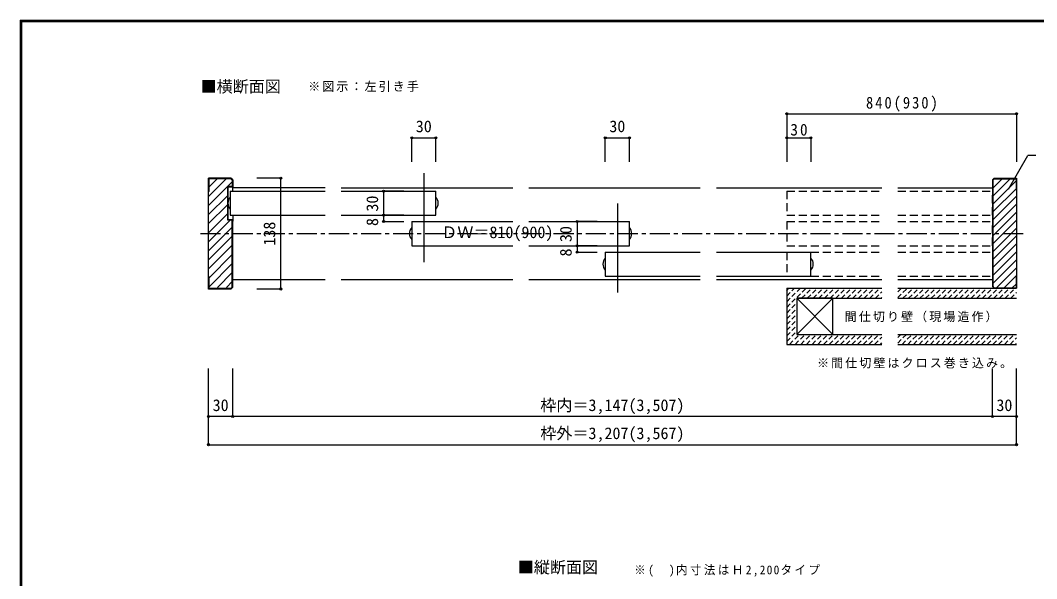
# Model space of a CAD drawing. Units: millimetres, scale not verified. Extents: x -973 to 977, y -718 to 696.
# Drawn here: x -973 to 293, y 0 to 696 of the extents above; entities that cross this region are included whole.
import ezdxf
from ezdxf.enums import TextEntityAlignment as Align

# ---------------------------------------------------------------- set-up
doc = ezdxf.new("R2010")
doc.units = ezdxf.units.MM
doc.header["$LTSCALE"] = 5
doc.header["$PDMODE"] = 32
doc.header["$PDSIZE"] = 2.5
for name, pattern in [('CHAIN1', [8, 5, -1, 1, -1]), ('DASHED1', [1.8, 1.2, -0.6]), ('DASHED2', [3, 2, -1])]:
    doc.linetypes.add(name, pattern=pattern)
for name, color, linetype in [('0-1_通り芯', 4, 'CHAIN1'), ('0-2_柱', 7, 'Continuous'), ('0-3_仕上げ', 2, 'Continuous'), ('0-4_枠', 3, 'Continuous'), ('0-6_扉', 6, 'Continuous'), ('0-7_金物', 3, 'Continuous'), ('0-A_文字', 7, 'Continuous'), ('0-B_寸法', 7, 'Continuous'), ('0-C_ハッチ', 4, 'DASHED1'), ('F-1_枠', 6, 'Continuous')]:
    doc.layers.add(name, color=color, linetype=linetype)
doc.styles.add('ＭＳ ゴシック', font='')
doc.styles.get('ＭＳ ゴシック').set_extended_font_data('MS Gothic')

msp = doc.modelspace()

# ---------------------------------------------------------------- linework, layer by layer
at = {"layer": '0-1_通り芯'}
msp.add_line((-748.667, 430), (278.178, 430), dxfattribs=at)
at = {"layer": '0-2_柱'}
for p, q in [((39.467, 349.5), (-5.533, 304.5)), ((-5.533, 349.5), (39.467, 304.5))]:
    msp.add_line(p, q, dxfattribs=at)
msp.add_lwpolyline([(-5.533, 304.5), (39.467, 304.5), (39.467, 349.5), (-5.533, 349.5)], close=True, dxfattribs=at)
at = {"layer": '0-3_仕上げ'}
for p, q in [((-18.033, 362), (-18.033, 292)), ((-18.033, 362), (100.386, 362)), ((120.386, 362), (268.178, 362)), ((-5.533, 349.5), (-5.533, 304.5)), ((-5.533, 349.5), (100.386, 349.5)), ((120.386, 349.5), (268.178, 349.5)), ((-5.533, 304.5), (100.386, 304.5)), ((120.386, 304.5), (268.178, 304.5)), ((-18.033, 292), (100.386, 292)), ((120.386, 292), (268.178, 292))]:
    msp.add_line(p, q, dxfattribs=at)
at = {"layer": '0-4_枠'}
for p, q in [((-710.789, 499), (-738.667, 499)), ((-738.667, 361), (-738.667, 499)), ((-738.167, 482.5), (-738.167, 498.5)), ((-710.996, 498.5), (-738.167, 498.5)), ((-709.167, 496.671), (-710.996, 498.5)), ((-708.667, 496.879), (-710.789, 499)), ((-709.167, 496.671), (-709.167, 489)), ((-708.667, 496.879), (-708.667, 488.5)), ((238.178, 496.879), (240.299, 499)), ((238.178, 496.879), (238.178, 364.121)), ((238.678, 496.671), (238.678, 364.328)), ((240.299, 499), (268.178, 499)), ((268.178, 499), (268.178, 362)), ((-738.167, 482.5), (-738.667, 482.5)), ((-715.167, 489), (-715.167, 447)), ((-715.167, 489), (-709.167, 489)), ((-714.667, 488.5), (-708.667, 488.5)), ((-714.667, 488.5), (-714.667, 447.5)), ((-715.167, 447), (-709.167, 447)), ((-714.667, 447.5), (-708.667, 447.5)), ((-709.167, 363.328), (-709.167, 447)), ((-708.667, 363.121), (-708.667, 447.5)), ((267.678, 377), (268.178, 377)), ((267.678, 377), (267.678, 362.5)), ((-710.789, 361), (-738.667, 361)), ((-710.996, 361.5), (-738.167, 361.5)), ((-710.996, 361.5), (-709.167, 363.328)), ((-710.789, 361), (-708.667, 363.121)), ((240.299, 362), (238.178, 364.121)), ((240.506, 362.5), (238.678, 364.328)), ((240.299, 362), (268.178, 362)), ((240.506, 362.5), (267.678, 362.5))]:
    msp.add_line(p, q, dxfattribs=at)
for points in [[(238.678, 496.671), (240.507, 498.5), (267.678, 498.5)], [(267.678, 498.5), (267.678, 484), (268.178, 484)], [(-738.167, 361.5), (-738.167, 376), (-738.667, 376)]]:
    msp.add_lwpolyline(points, dxfattribs=at)
at = {"layer": '0-6_扉', "color": 3}
for p, q in [((-470.331, 505.5), (-470.331, 394.513)), ((-228.994, 467.5), (-228.994, 356.513))]:
    msp.add_line(p, q, dxfattribs=at)
at = {"layer": '0-6_扉'}
for p, q in [((-711.667, 483), (-593.499, 483)), ((-711.667, 483), (-711.667, 453)), ((-573.499, 483), (-455.456, 483)), ((-455.456, 453), (-455.456, 483)), ((-711.667, 453), (-593.499, 453)), ((-573.499, 453), (-455.456, 453)), ((-485.456, 445), (-359.662, 445)), ((-485.456, 445), (-485.456, 415)), ((-339.662, 445), (-214.245, 445)), ((-214.245, 415), (-214.245, 445)), ((-485.456, 415), (-359.662, 415)), ((-339.662, 415), (-214.245, 415)), ((-244.245, 407), (-125.825, 407)), ((-244.245, 407), (-244.245, 377)), ((-105.825, 407), (11.967, 407)), ((-244.245, 377), (-125.825, 377))]:
    msp.add_line(p, q, dxfattribs=at)
at = {"layer": '0-6_扉', "color": 2, "linetype": 'DASHED2'}
for p, q in [((-18.033, 483), (-18.033, 453)), ((-18.033, 483), (100.386, 483)), ((120.386, 483), (238.178, 483)), ((238.178, 453), (238.178, 483)), ((-18.033, 453), (100.386, 453)), ((-18.033, 445), (-18.033, 415)), ((-18.033, 445), (100.386, 445)), ((120.386, 453), (238.178, 453)), ((120.386, 445), (238.178, 445)), ((238.178, 415), (238.178, 445)), ((-18.033, 415), (100.386, 415)), ((-18.033, 407), (-18.033, 377)), ((-18.033, 407), (100.386, 407)), ((120.386, 415), (238.178, 415)), ((120.386, 407), (238.178, 407)), ((238.178, 407), (238.178, 377)), ((-18.033, 377), (100.386, 377)), ((120.386, 377), (238.178, 377))]:
    msp.add_line(p, q, dxfattribs=at)
at = {"layer": '0-6_扉'}
msp.add_lwpolyline([(-105.825, 377), (11.967, 377), (11.967, 407)], dxfattribs=at)
at = {"layer": '0-7_金物', "color": 4}
for p, q in [((-593.499, 487), (-708.667, 487)), ((-708.667, 482.987), (-708.667, 487)), ((-573.499, 487), (-359.662, 487)), ((-339.662, 487), (-125.825, 487)), ((-105.825, 487), (100.386, 487)), ((120.386, 487), (238.178, 487)), ((-708.667, 452.987), (-708.667, 445.487)), ((-708.667, 373), (-593.499, 373)), ((-573.499, 373), (-359.662, 373)), ((-339.662, 373), (-125.825, 373)), ((-105.825, 373), (100.386, 373)), ((120.386, 373), (238.178, 373))]:
    msp.add_line(p, q, dxfattribs=at)
at = {"layer": '0-7_金物', "color": 7}
for centre, start, end in [((-703.792, 468), 136.39718, 223.60282), ((-463.331, 468), 316.39718, 43.60282), ((-477.581, 430), 136.39718, 223.60282), ((-222.12, 430), 316.39718, 43.60282), ((-236.37, 392), 136.39718, 223.60282), ((4.092, 392), 316.39718, 43.60282)]:
    msp.add_arc(centre, 10.875, start, end, dxfattribs=at)
at = {"layer": '0-A_文字'}
for p in [(258.112, 485.568), (292.322, 527.5)]:
    msp.add_line(p, (282.322, 527.5), dxfattribs=at)
at = {"layer": '0-B_寸法', "color": 4}
for p, q in [((-18.033, 579.5), (268.178, 579.5)), ((-18.033, 579.5), (-18.033, 519.5)), ((268.178, 579.5), (268.178, 519.5)), ((-455.456, 519.5), (-455.456, 549.5)), ((-214.245, 519.5), (-214.245, 549.5)), ((-18.033, 549.5), (11.967, 549.5)), ((-18.033, 549.5), (-18.033, 519.5)), ((11.967, 549.5), (11.967, 519.5)), ((-648.667, 499), (-678.667, 499)), ((-648.667, 361), (-648.667, 499)), ((-495.456, 483), (-520.502, 483)), ((-520.502, 483), (-520.502, 445)), ((-495.456, 453), (-520.502, 453)), ((-520.502, 445), (-495.456, 445)), ((-254.245, 445), (-279.291, 445)), ((-254.245, 415), (-279.291, 415)), ((-648.667, 361), (-678.667, 361)), ((-738.667, 167), (-738.667, 262)), ((-708.667, 202), (-708.667, 262)), ((238.178, 202), (238.178, 262)), ((238.178, 202), (238.178, 262)), ((268.178, 167), (268.178, 262)), ((268.178, 202), (-738.667, 202)), ((-738.667, 167), (268.178, 167))]:
    msp.add_line(p, q, dxfattribs=at)
for points in [[(-485.456, 519.5), (-485.456, 549.5), (-455.456, 549.5)], [(-244.245, 519.5), (-244.245, 549.5), (-214.245, 549.5)], [(-279.291, 445), (-279.291, 407), (-254.245, 407)]]:
    msp.add_lwpolyline(points, dxfattribs=at)
at = {"layer": '0-B_寸法'}
for p in [(-18.033, 579.5), (268.178, 579.5), (-485.456, 549.5), (-455.456, 549.5), (-244.245, 549.5), (-214.245, 549.5), (-18.033, 549.5), (11.967, 549.5), (-648.667, 499), (-520.502, 483), (-520.502, 453), (-520.502, 445), (-279.291, 445), (-279.291, 415), (-279.291, 407), (-648.667, 361), (-738.667, 202), (-708.667, 202), (238.178, 202), (238.178, 202), (268.178, 202), (-738.667, 167), (268.178, 167)]:
    msp.add_point(p, dxfattribs=at)
at = {"layer": '0-C_ハッチ', "linetype": 'Continuous'}
for p, q in [((-738.667, 476.441), (-716.608, 498.5)), ((-738.167, 488.255), (-727.922, 498.5)), ((-714.795, 489), (-709.167, 494.627)), ((250.463, 498.5), (238.678, 486.715)), ((238.678, 476.815), (260.363, 498.5)), ((267.678, 495.916), (238.678, 466.916)), ((-738.667, 465.127), (-715.167, 488.627)), ((267.678, 486.016), (238.678, 457.016)), ((-738.667, 453.814), (-715.167, 477.313)), ((268.178, 476.617), (238.678, 447.117)), ((-738.667, 442.5), (-715.167, 466)), ((268.178, 466.717), (238.678, 437.217)), ((268.178, 456.818), (238.678, 427.318)), ((-738.667, 431.186), (-715.167, 454.686)), ((-738.667, 419.872), (-711.54, 447)), ((268.178, 446.918), (238.678, 417.418)), ((-738.667, 408.559), (-709.167, 438.059)), ((268.178, 437.019), (238.678, 407.519)), ((-738.667, 397.245), (-709.167, 426.745)), ((268.178, 427.119), (238.678, 397.619)), ((-738.667, 385.931), (-709.167, 415.431)), ((268.178, 417.22), (238.678, 387.72)), ((268.178, 407.32), (238.678, 377.82)), ((-738.167, 375.117), (-709.167, 404.118)), ((-738.167, 363.803), (-709.167, 392.804)), ((268.178, 397.421), (238.678, 367.921)), ((-727.657, 363), (-709.167, 381.49)), ((268.178, 387.521), (243.157, 362.5)), ((-716.344, 363), (-709.167, 370.176)), ((268.178, 377.622), (253.056, 362.5)), ((267.678, 367.222), (262.956, 362.5))]:
    msp.add_line(p, q, dxfattribs=at)
at = {"layer": '0-C_ハッチ'}
for p, q in [((-18.033, 338.078), (5.888, 362)), ((-18.033, 345.149), (-1.183, 362)), ((-18.033, 352.22), (-8.254, 362)), ((-18.033, 359.291), (-15.325, 362)), ((0.459, 349.5), (12.959, 362)), ((7.531, 349.5), (20.031, 362)), ((14.602, 349.5), (27.102, 362)), ((21.673, 349.5), (34.173, 362)), ((28.744, 349.5), (41.244, 362)), ((35.815, 349.5), (48.315, 362)), ((42.886, 349.5), (55.386, 362)), ((49.957, 349.5), (62.457, 362)), ((57.028, 349.5), (69.528, 362)), ((64.099, 349.5), (76.599, 362)), ((71.17, 349.5), (83.67, 362)), ((78.241, 349.5), (90.741, 362)), ((85.312, 349.5), (97.812, 362)), ((92.383, 349.5), (100.386, 357.503)), ((120.386, 357.308), (125.078, 362)), ((120.386, 350.237), (132.149, 362)), ((126.72, 349.5), (139.22, 362)), ((133.791, 349.5), (146.291, 362)), ((140.862, 349.5), (153.362, 362)), ((147.933, 349.5), (160.433, 362)), ((155.004, 349.5), (167.504, 362)), ((162.076, 349.5), (174.576, 362)), ((169.147, 349.5), (181.647, 362)), ((176.218, 349.5), (188.718, 362)), ((183.289, 349.5), (195.789, 362)), ((190.36, 349.5), (202.86, 362)), ((197.431, 349.5), (209.931, 362)), ((204.502, 349.5), (217.002, 362)), ((211.573, 349.5), (224.073, 362)), ((218.644, 349.5), (231.144, 362)), ((225.715, 349.5), (238.215, 362)), ((232.786, 349.5), (245.286, 362)), ((239.857, 349.5), (252.357, 362)), ((246.928, 349.5), (259.428, 362)), ((253.999, 349.5), (266.499, 362)), ((261.07, 349.5), (268.178, 356.607)), ((-18.033, 331.007), (-5.533, 343.507)), ((99.454, 349.5), (100.386, 350.431)), ((268.142, 349.5), (268.178, 349.536)), ((-18.033, 323.936), (-5.533, 336.436)), ((-18.033, 316.865), (-5.533, 329.365)), ((-18.033, 309.794), (-5.533, 322.294)), ((-18.033, 302.723), (-5.533, 315.223)), ((-18.033, 295.652), (-5.533, 308.152)), ((-14.614, 292), (-2.114, 304.5)), ((-7.543, 292), (4.957, 304.5)), ((-0.472, 292), (12.028, 304.5)), ((6.599, 292), (19.099, 304.5)), ((13.67, 292), (26.17, 304.5)), ((20.741, 292), (33.241, 304.5)), ((27.812, 292), (40.312, 304.5)), ((34.883, 292), (47.383, 304.5)), ((41.954, 292), (54.454, 304.5)), ((49.025, 292), (61.525, 304.5)), ((56.097, 292), (68.597, 304.5)), ((63.168, 292), (75.668, 304.5)), ((70.239, 292), (82.739, 304.5)), ((77.31, 292), (89.81, 304.5)), ((84.381, 292), (96.881, 304.5)), ((120.386, 293.668), (131.218, 304.5)), ((120.386, 300.739), (124.147, 304.5)), ((125.789, 292), (138.289, 304.5)), ((132.86, 292), (145.36, 304.5)), ((139.931, 292), (152.431, 304.5)), ((147.002, 292), (159.502, 304.5)), ((154.073, 292), (166.573, 304.5)), ((161.144, 292), (173.644, 304.5)), ((168.215, 292), (180.715, 304.5)), ((175.286, 292), (187.786, 304.5)), ((182.357, 292), (194.857, 304.5)), ((189.428, 292), (201.928, 304.5)), ((196.499, 292), (208.999, 304.5)), ((203.57, 292), (216.07, 304.5)), ((210.642, 292), (223.142, 304.5)), ((217.713, 292), (230.213, 304.5)), ((224.784, 292), (237.284, 304.5)), ((231.855, 292), (244.355, 304.5)), ((238.926, 292), (251.426, 304.5)), ((245.997, 292), (258.497, 304.5)), ((253.068, 292), (265.568, 304.5)), ((91.452, 292), (100.386, 300.934)), ((98.523, 292), (100.386, 293.863)), ((260.139, 292), (268.178, 300.039)), ((267.21, 292), (268.178, 292.968))]:
    msp.add_line(p, q, dxfattribs=at)
at = {"layer": 'F-1_枠'}
for p, q in [((-973.347, 695.833), (-973.347, -700.833)), ((-973.347, 695.833), (976.653, 695.833)), ((-973.347, 695), (976.653, 695)), ((-973.347, 694.167), (976.653, 694.167)), ((-972.514, 695.833), (-972.514, -700.833)), ((-971.68, 695.833), (-971.68, -700.833))]:
    msp.add_line(p, q, dxfattribs=at)

# ---------------------------------------------------------------- texts
at = {"layer": '0-A_文字', "style": 'ＭＳ ゴシック'}
for s, p in [('■横断面図', (-748.667, 601.667)), ('■縦断面図', (-353.347, 2.5))]:
    msp.add_text(s, height=14.66, dxfattribs=at).set_placement(p, align=Align.BOTTOM_LEFT)
at = {"layer": '0-A_文字', "char_height": 11, "attachment_point": 7, "style": 'ＭＳ ゴシック'}
for s, insert in [('\\T1.17;※図示：左引き手', (-614.558, 606.667)), ('\\T1.17;間仕切り壁（現場造作）', (54.125, 319.5)), ('\\T1.17;※間仕切壁はクロス巻き込み。', (19.625, 262)), ('\\T1.22;\\W0.95;※(\u3000)内寸法はＨ2,200タイプ', (-208.248, 2.5))]:
    msp.add_mtext(s, dxfattribs=dict(at, insert=insert))
at = {"layer": '0-B_寸法', "style": 'ＭＳ ゴシック'}
for s, p in [('30', (-480.456, 552)), ('30', (-239.245, 552)), ('ＤＷ＝810(900)', (-448.673, 420)), ('30', (-733.667, 204.5)), ('枠内＝3,147(3,507)', (-325.245, 204.5)), ('30', (243.178, 204.5)), ('枠外＝3,207(3,567)', (-325.245, 169.5))]:
    msp.add_text(s, height=14.66, dxfattribs=at).set_placement(p, align=Align.BOTTOM_LEFT)
for s, p in [('30', (-523.002, 457.5)), ('138', (-651.167, 415)), ('8', (-523.002, 439.5)), ('30', (-281.791, 419.5)), ('8', (-281.791, 401.5))]:
    msp.add_text(s, height=14.66, rotation=90, dxfattribs=at).set_placement(p, align=Align.BOTTOM_LEFT)
at = {"layer": '0-B_寸法', "char_height": 14.66, "attachment_point": 7, "style": 'ＭＳ ゴシック'}
for s, insert in [('\\T1.28;\\W0.9;840(930)', (80.697, 582)), ('\\T1.27;\\W0.95;30', (-13.658, 552))]:
    msp.add_mtext(s, dxfattribs=dict(at, insert=insert))

doc.saveas('drawing.dxf')
